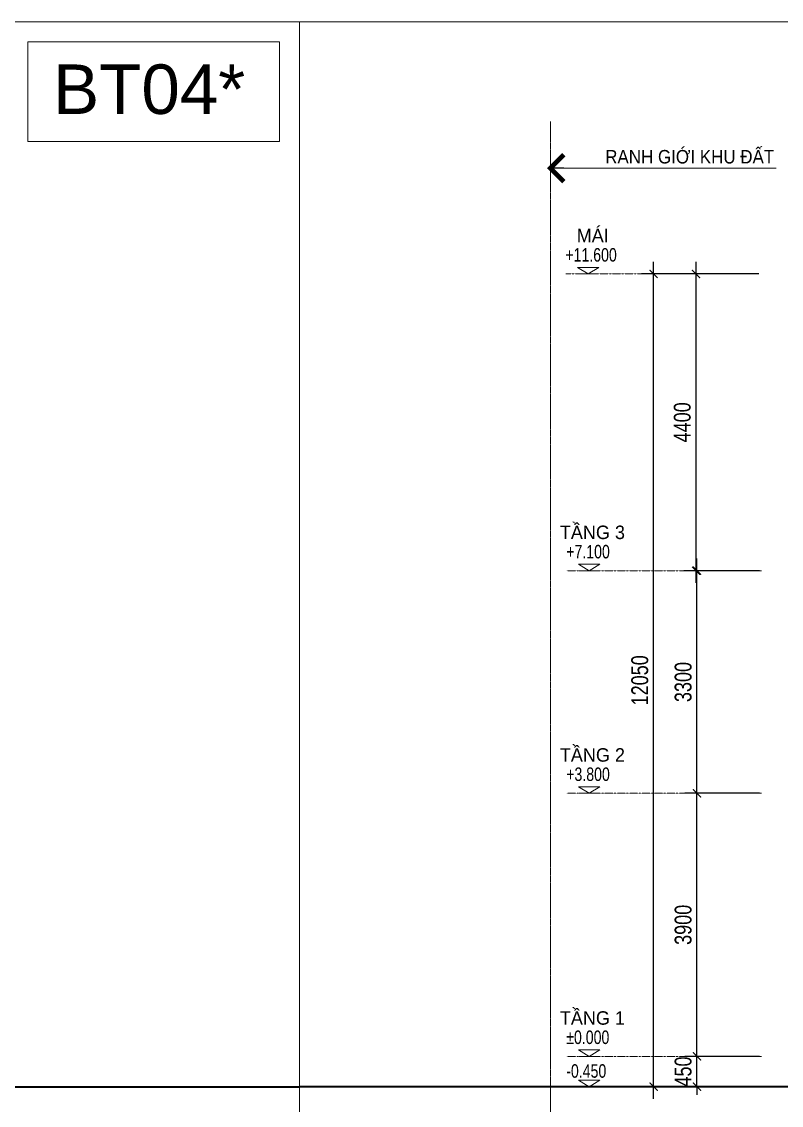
# Model space of a CAD drawing. Header units: millimetres. Extents: x 33748 to 451939, y -263262 to 62681.
# Drawn here: x 301326 to 312593, y -246388 to -230322 of the extents above; entities that cross this region are included whole.
import ezdxf
from ezdxf.enums import TextEntityAlignment as Align

# ---------------------------------------------------------------- set-up
doc = ezdxf.new("R2010")
doc.units = ezdxf.units.MM
doc.header["$PDMODE"] = 98
doc.linetypes.add('CENTER', pattern=[50.8, 31.75, -6.35, 6.35, -6.35])
doc.linetypes.add('HIDDEN', pattern=[0.375, 0.25, -0.125])
doc.layers.get('Defpoints').update_dxf_attribs({"color": 202, "lineweight": 13})
for name, color, linetype, lineweight in [('-CENTER', 143, 'CENTER', 13), ('-DIM', 9, 'Continuous', 13), ('-KH', 143, 'Continuous', 13), ('-LINE1', 7, 'Continuous', 18), ('-RANH GIOI KHU DAT', 12, 'CENTER', 18), ('-TEXT', 7, 'Continuous', 15), ('-WALL', 4, 'Continuous', 35), ('A72', 9, 'Continuous', 5)]:
    doc.layers.add(name, color=color, linetype=linetype, lineweight=lineweight)
doc.styles.add('1', font='arial.ttf')
doc.styles.add('AVANH', font='', dxfattribs={"width": 0.8})
doc.styles.add('vnavanth', font='', dxfattribs={"width": 0.8})
doc.styles.add('X-5M-DH-TUM1$0$AVANTH', font='arial.ttf', dxfattribs={"width": 0.9})
doc.styles.add('X-ALL-SECTION$0$ROMANS', font='arial.ttf')
doc.styles.get('AVANH').set_extended_font_data('.VnAvantH')
doc.styles.get('vnavanth').set_extended_font_data('.VnAvantH')
doc.dimstyles.new('C_100A3', dxfattribs={"dimscale": 100, "dimtxt": 2.5, "dimasz": 1.2, "dimexe": 1.8, "dimexo": 0, "dimgap": 0.75, "dimtad": 1, "dimdec": 0, "dimzin": 0, "dimdsep": 46, "dimtxsty": 'AVANH', "dimblk": 'ARCHTICK', "dimcen": 0, "dimdle": 1.8, "dimclrd": 256, "dimclre": 256, "dimclrt": 7, "dimadec": 0, "dimazin": 0, "dimtfac": 0.0001, "dimtdec": 0, "dimtix": 1, "dimtmove": 2, "dimatfit": 3, "dimldrblk": 'ARCHTICK', "dimfxl": 1.8, "dimtolj": 1, "dimtzin": 0, "dimarcsym": 0})
doc.dimstyles.new('X-ALL-SECTION$0$ARROWS', dxfattribs={"dimscale": 100, "dimtxt": 2, "dimasz": 1, "dimexe": 2, "dimexo": 5, "dimgap": 1, "dimtad": 1, "dimdec": 0, "dimzin": 0, "dimdsep": 46, "dimtxsty": 'X-ALL-SECTION$0$ROMANS', "dimblk": 'X-ALL-SECTION$0$ARROWS', "dimcen": 0, "dimclrd": 256, "dimclre": 256, "dimclrt": 256, "dimazin": 0, "dimtfac": 0.5, "dimtdec": 0, "dimtofl": 0, "dimtmove": 2, "dimatfit": 3, "dimldrblk": 'X-ALL-SECTION$0$ARROWS', "dimfxl": 1, "dimtolj": 1, "dimtzin": 0, "dimlwd": -1, "dimlwe": -1, "dimarcsym": 0})

# ---------------------------------------------------------------- blocks, each defined once
blk = doc.blocks.new('_ARCHTICK')
at = {"const_width": 0.15}
blk.add_lwpolyline([(-0.5, -0.5), (0.5, 0.5)], dxfattribs=at)
blk = doc.blocks.new('*D1319')
at = {"layer": '-DIM', "lineweight": -2, "transparency": 16777216}
for p, q in [((311341, -245842), (311341, -241582)), ((312271, -241762), (311161, -241762)), ((312271, -245662), (311161, -245662))]:
    blk.add_line(p, q, dxfattribs=at)
at = {"layer": 'Defpoints', "color": 0, "transparency": 16777216}
for p in [(311341, -241762), (312271, -241762), (312271, -245662)]:
    blk.add_point(p, dxfattribs=at)
at = {"layer": '-DIM', "lineweight": -2, "transparency": 16777216, "xscale": 120, "yscale": 120, "zscale": 120}
for p, rotation in [((311341, -241762), 90), ((311341, -245662), 270)]:
    blk.add_blockref('_ARCHTICK', p, dxfattribs=dict(at, rotation=rotation))
at = {"layer": '-DIM', "color": 7, "transparency": 16777216, "insert": (311137, -243712), "char_height": 250, "attachment_point": 5, "rotation": 90, "style": 'AVANH'}
blk.add_mtext('\\A1;3900', dxfattribs=at)
blk = doc.blocks.new('*D1320')
at = {"layer": '-DIM', "lineweight": -2, "transparency": 16777216}
for p, q in [((311341, -241942), (311341, -238282)), ((312271, -238462), (311161, -238462)), ((312271, -241762), (311161, -241762))]:
    blk.add_line(p, q, dxfattribs=at)
at = {"layer": 'Defpoints', "color": 0, "transparency": 16777216}
for p in [(311341, -238462), (312271, -238462), (312271, -241762)]:
    blk.add_point(p, dxfattribs=at)
at = {"layer": '-DIM', "lineweight": -2, "transparency": 16777216, "xscale": 120, "yscale": 120, "zscale": 120}
for p, rotation in [((311341, -238462), 90), ((311341, -241762), 270)]:
    blk.add_blockref('_ARCHTICK', p, dxfattribs=dict(at, rotation=rotation))
at = {"layer": '-DIM', "color": 7, "transparency": 16777216, "insert": (311137, -240112), "char_height": 250, "attachment_point": 5, "rotation": 90, "style": 'AVANH'}
blk.add_mtext('\\A1;3300', dxfattribs=at)
blk = doc.blocks.new('*D1321')
at = {"layer": '-DIM', "lineweight": -2, "transparency": 16777216}
for p, q in [((311341, -245662), (311341, -245542)), ((312271, -245662), (311161, -245662)), ((311341, -246112), (311341, -245662)), ((312271, -246112), (311161, -246112)), ((311341, -246112), (311341, -246232))]:
    blk.add_line(p, q, dxfattribs=at)
at = {"layer": 'Defpoints', "color": 0, "transparency": 16777216}
for p in [(311341, -245662), (312271, -245662), (312271, -246112)]:
    blk.add_point(p, dxfattribs=at)
at = {"layer": '-DIM', "lineweight": -2, "transparency": 16777216, "xscale": 120, "yscale": 120, "zscale": 120}
for p, rotation in [((311341, -245662), 270), ((311341, -246112), 90)]:
    blk.add_blockref('_ARCHTICK', p, dxfattribs=dict(at, rotation=rotation))
at = {"layer": '-DIM', "color": 7, "transparency": 16777216, "insert": (311137, -245887), "char_height": 250, "attachment_point": 5, "rotation": 90, "style": 'AVANH'}
blk.add_mtext('\\A1;450', dxfattribs=at)
blk = doc.blocks.new('X-ALL-SECTION$0$ARROWS')
blk.add_line((-1, 0), (0, 0))
at = {"const_width": 0.35}
blk.add_lwpolyline([(-1, -1), (0, 0), (-1, 1)], dxfattribs=at)
blk = doc.blocks.new('*D1151')
at = {"layer": '-DIM', "lineweight": -2, "transparency": 16777216}
for p, q in [((311328, -238642), (311328, -233882)), ((312258, -234062), (311148, -234062)), ((312258, -238462), (311148, -238462))]:
    blk.add_line(p, q, dxfattribs=at)
at = {"layer": 'Defpoints', "color": 0, "transparency": 16777216}
for p in [(311328, -234062), (312258, -234062), (312258, -238462)]:
    blk.add_point(p, dxfattribs=at)
at = {"layer": '-DIM', "lineweight": -2, "transparency": 16777216, "xscale": 120, "yscale": 120, "zscale": 120}
for p, rotation in [((311328, -234062), 90), ((311328, -238462), 270)]:
    blk.add_blockref('_ARCHTICK', p, dxfattribs=dict(at, rotation=rotation))
at = {"layer": '-DIM', "color": 7, "transparency": 16777216, "insert": (311124, -236262), "char_height": 250, "attachment_point": 5, "rotation": 90, "style": 'AVANH'}
blk.add_mtext('\\A1;4400', dxfattribs=at)
blk = doc.blocks.new('*D1152')
at = {"layer": '-DIM', "lineweight": -2, "transparency": 16777216}
for p, q in [((310698, -246292), (310698, -233882)), ((312258, -234062), (310518, -234062)), ((312258, -246112), (310518, -246112))]:
    blk.add_line(p, q, dxfattribs=at)
at = {"layer": 'Defpoints', "color": 0, "transparency": 16777216}
for p in [(310698, -234062), (312258, -234062), (312258, -246112)]:
    blk.add_point(p, dxfattribs=at)
at = {"layer": '-DIM', "lineweight": -2, "transparency": 16777216, "xscale": 120, "yscale": 120, "zscale": 120}
for p, rotation in [((310698, -234062), 90), ((310698, -246112), 270)]:
    blk.add_blockref('_ARCHTICK', p, dxfattribs=dict(at, rotation=rotation))
at = {"layer": '-DIM', "color": 7, "transparency": 16777216, "insert": (310494, -240087), "char_height": 250, "attachment_point": 5, "rotation": 90, "style": 'AVANH'}
blk.add_mtext('\\A1;12050', dxfattribs=at)

msp = doc.modelspace()

# ---------------------------------------------------------------- linework, layer by layer
at = {"layer": '-CENTER', "ltscale": 0.1}
for p, q in [((309397.1, -234062.3), (312226, -234062.3)), ((309410.4, -238462.4), (312299.8, -238462.4)), ((309410.4, -241762.4), (312299.8, -241762.4)), ((309410.4, -245662.4), (312299.8, -245662.4))]:
    msp.add_line(p, q, dxfattribs=at)
at = {"layer": '-KH'}
for p, q in [((309579, -234062.3), (309879, -234062.3)), ((309592.4, -238462.4), (309892.3, -238462.4)), ((309592.4, -241762.4), (309892.3, -241762.4)), ((309592.4, -245662.4), (309892.3, -245662.4)), ((309892.3, -245662.4), (309592.4, -245662.4)), ((309592.4, -246112.4), (309892.3, -246112.4)), ((309892.3, -246112.4), (309592.4, -246112.4))]:
    msp.add_line(p, q, dxfattribs=at)
for points in [[(309888, -233966.3), (309569.9, -233966.3), (309729, -234062.3)], [(309901.4, -238366.4), (309583.3, -238366.4), (309742.4, -238462.4)], [(309901.4, -241666.4), (309583.3, -241666.4), (309742.4, -241762.4)], [(309901.4, -245566.4), (309583.3, -245566.4), (309742.4, -245662.4)], [(309583.3, -245566.4), (309901.4, -245566.4), (309742.4, -245662.4)], [(309901.4, -246016.4), (309583.3, -246016.4), (309742.4, -246112.4)], [(309583.3, -246016.4), (309901.4, -246016.4), (309742.4, -246112.4)]]:
    msp.add_lwpolyline(points, close=True, dxfattribs=at)
for points in [[(309729, -234062.3), (309729, -233966.3), (309888, -233966.3), (309729, -234062.3)], [(309742.4, -238462.4), (309742.4, -238366.4), (309901.4, -238366.4), (309742.4, -238462.4)], [(309742.4, -241762.4), (309742.4, -241666.4), (309901.4, -241666.4), (309742.4, -241762.4)], [(309742.4, -245662.4), (309742.4, -245566.4), (309583.3, -245566.4), (309742.4, -245662.4)], [(309742.4, -245662.4), (309742.4, -245566.4), (309901.4, -245566.4), (309742.4, -245662.4)], [(309742.4, -246112.4), (309742.4, -246016.4), (309583.3, -246016.4), (309742.4, -246112.4)], [(309742.4, -246112.4), (309742.4, -246016.4), (309901.4, -246016.4), (309742.4, -246112.4)]]:
    msp.add_solid(points, dxfattribs=at)
at = {"layer": '-LINE1'}
msp.add_lwpolyline([(305148.4, -230620.7), (301417.2, -230620.7), (301417.2, -232098.5), (305148.4, -232098.5)], close=True, dxfattribs=at)
at = {"layer": '-RANH GIOI KHU DAT', "linetype": 'HIDDEN', "ltscale": 10}
msp.add_line((309167.2, -250282), (309167.2, -231801.7), dxfattribs=at)
at = {"layer": '-WALL'}
for points in [[(273947.2, -246112.4), (305447.2, -246112.4)], [(336947.2, -246112.4), (305447.2, -246112.4)]]:
    msp.add_lwpolyline(points, dxfattribs=at)
at = {"layer": 'Defpoints'}
for points in [[(273947.2, -252596.8), (305447.2, -252596.8), (305447.2, -230321.8), (273947.2, -230321.8)], [(305447.2, -252596.8), (336947.2, -252596.8), (336947.2, -230321.8), (305447.2, -230321.8)]]:
    msp.add_lwpolyline(points, close=True, dxfattribs=at)

# ---------------------------------------------------------------- texts
at = {"layer": '-TEXT', "color": 4, "style": '1'}
msp.add_text('BT04*', height=733.71, dxfattribs=at).set_placement((303216.6, -231909.9), align=Align.BOTTOM_CENTER)
at = {"layer": '-TEXT', "color": 2, "style": 'X-5M-DH-TUM1$0$AVANTH', "width": 0.9}
msp.add_text('RANH GIỚI KHU ĐẤT', height=200, dxfattribs=at).set_placement((309980.5, -232424.3))
at = {"layer": '-TEXT', "color": 2, "style": 'vnavanth'}
for s, height, p in [('M¸I', 200, (309557.8, -233593)), ('TÇNG 3', 200, (309307.7, -237993.1)), ('TÇNG 2', 199.96, (309307.7, -241293.1)), ('TÇNG 1', 199.96, (309307.7, -245193.1))]:
    msp.add_text(s, height=height, dxfattribs=at).set_placement(p)
at = {"layer": '-TEXT', "style": '1', "width": 0.75}
for s, p in [('+11.600', (309389, -233879)), ('+7.100', (309402.4, -238279.1)), ('+3.800', (309402.4, -241579.1)), ('%%P0.000', (309402.4, -245479.1)), ('-0.450', (309402.4, -245979))]:
    msp.add_text(s, height=200, dxfattribs=at).set_placement(p)

# ---------------------------------------------------------------- dimensions: what is measured, and where the dimension line sits
at = {"layer": '-DIM'}
for base, p1, p2, picture, middle in [((310697.9, -234062.3), (312258.1, -246112.4), (312258.1, -234062.3), '*D1152', (310493.6, -240087.3)), ((311327.9, -234062.3), (312258.1, -238462.4), (312258.1, -234062.3), '*D1151', (311123.6, -236262.3)), ((311341.2, -238462.4), (312271.4, -241762.4), (312271.4, -238462.4), '*D1320', (311136.9, -240112.4)), ((311341.2, -241762.4), (312271.4, -245662.4), (312271.4, -241762.4), '*D1319', (311136.9, -243712.4)), ((311341.2, -245662.4), (312271.4, -246112.4), (312271.4, -245662.4), '*D1321', (311136.9, -245887.4))]:
    dim = msp.add_linear_dim(base=base, p1=p1, p2=p2, angle=90, dimstyle='C_100A3', dxfattribs=at)
    dim.commit()
    dim.dimension.update_dxf_attribs({"geometry": picture, "text_midpoint": middle})

# ---------------------------------------------------------------- leaders
at = {"layer": 'A72'}
msp.add_leader([(309167.2, -232494.3), (312518.3, -232494.3)], dimstyle='X-ALL-SECTION$0$ARROWS', override={"dimasz": 2, "dimtad": 0}, dxfattribs=at)

doc.saveas('drawing.dxf')
